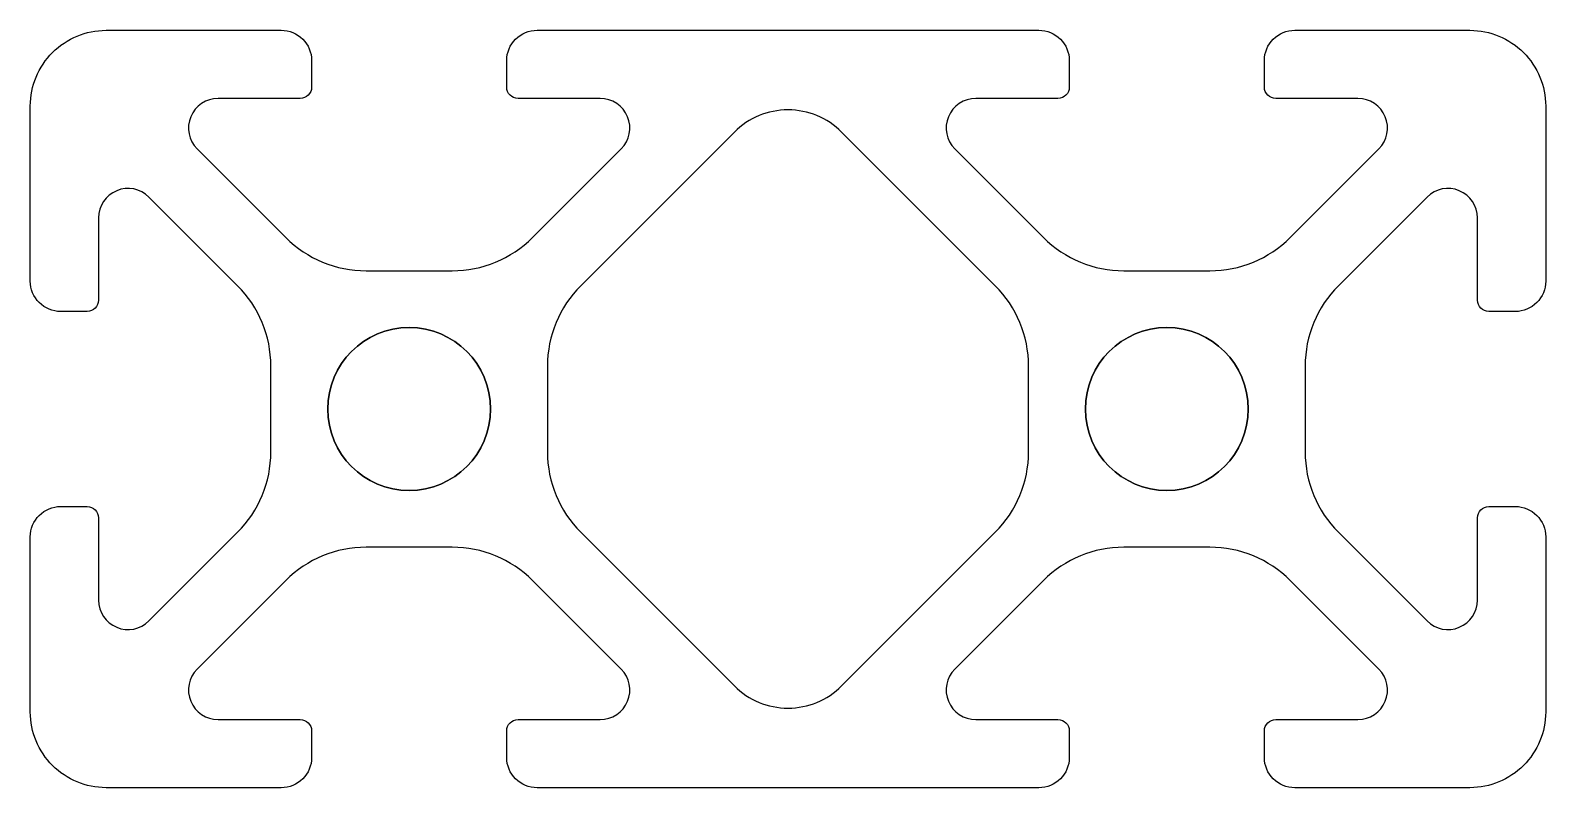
# Model space of a CAD drawing. Header units: millimetres. Extents: x -10 to 30, y -10 to 10.
import ezdxf

# ---------------------------------------------------------------- set-up
doc = ezdxf.new("R2010")
doc.units = ezdxf.units.MM
doc.layers.get('0').update_dxf_attribs({"linetype": 'CONTINUOUS'})

msp = doc.modelspace()

# ---------------------------------------------------------------- linework, layer by layer
for points in [[(24.529, 3.256, 0.198912), (23.65, 1.135), (23.65, -1.135, 0.198912), (24.529, -3.256), (26.868, -5.596, 0.668179), (28.2, -5.044), (28.2, -2.875, -0.414213), (28.5, -2.575), (29.2, -2.575, -0.414214), (30, -3.375), (30, -8, -0.414214), (28, -10), (23.375, -10, -0.414214), (22.575, -9.2), (22.575, -8.5, -0.414213), (22.875, -8.2), (25.044, -8.2, 0.668179), (25.596, -6.868), (23.256, -4.529, 0.198912), (21.135, -3.65), (18.865, -3.65, 0.198912), (16.744, -4.529), (14.404, -6.868, 0.668179), (14.956, -8.2), (17.125, -8.2, -0.414213), (17.425, -8.5), (17.425, -9.2, -0.414214), (16.625, -10), (3.375, -10, -0.414214), (2.575, -9.2), (2.575, -8.5, -0.414213), (2.875, -8.2), (5.044, -8.2, 0.668179), (5.596, -6.868), (3.256, -4.529, 0.198912), (1.135, -3.65), (-1.135, -3.65, 0.198912), (-3.256, -4.529), (-5.596, -6.868, 0.668179), (-5.044, -8.2), (-2.875, -8.2, -0.414213), (-2.575, -8.5), (-2.575, -9.2, -0.414214), (-3.375, -10), (-8, -10, -0.414214), (-10, -8), (-10, -3.375, -0.414214), (-9.2, -2.575), (-8.5, -2.575, -0.414213), (-8.2, -2.875), (-8.2, -5.044, 0.668179), (-6.868, -5.596), (-4.529, -3.256, 0.198912), (-3.65, -1.135), (-3.65, 1.135, 0.198912), (-4.529, 3.256), (-6.868, 5.596, 0.668179), (-8.2, 5.044), (-8.2, 2.875, -0.414213), (-8.5, 2.575), (-9.2, 2.575, -0.414214), (-10, 3.375), (-10, 8, -0.414214), (-8, 10), (-3.375, 10, -0.414214), (-2.575, 9.2), (-2.575, 8.5, -0.414213), (-2.875, 8.2), (-5.044, 8.2, 0.668179), (-5.596, 6.868), (-3.256, 4.529, 0.198912), (-1.135, 3.65), (1.135, 3.65, 0.198912), (3.256, 4.529), (5.596, 6.868, 0.668179), (5.044, 8.2), (2.875, 8.2, -0.414213), (2.575, 8.5), (2.575, 9.2, -0.414214), (3.375, 10), (16.625, 10, -0.414214), (17.425, 9.2), (17.425, 8.5, -0.414213), (17.125, 8.2), (14.956, 8.2, 0.668179), (14.404, 6.868), (16.744, 4.529, 0.198912), (18.865, 3.65), (21.135, 3.65, 0.198912), (23.256, 4.529), (25.596, 6.868, 0.668179), (25.044, 8.2), (22.875, 8.2, -0.414213), (22.575, 8.5), (22.575, 9.2, -0.414214), (23.375, 10), (28, 10, -0.414214), (30, 8), (30, 3.375, -0.414214), (29.2, 2.575), (28.5, 2.575, -0.414213), (28.2, 2.875), (28.2, 5.044, 0.668179), (26.868, 5.596)], [(24.529, 3.256, 0.198912), (23.65, 1.135), (23.65, -1.135, 0.198912), (24.529, -3.256), (26.868, -5.596, 0.668179), (28.2, -5.044), (28.2, -2.875, -0.414213), (28.5, -2.575), (29.2, -2.575, -0.414214), (30, -3.375), (30, -8, -0.414214), (28, -10), (23.375, -10, -0.414214), (22.575, -9.2), (22.575, -8.5, -0.414213), (22.875, -8.2), (25.044, -8.2, 0.668179), (25.596, -6.868), (23.256, -4.529, 0.198912), (21.135, -3.65), (18.865, -3.65, 0.198912), (16.744, -4.529), (14.404, -6.868, 0.668179), (14.956, -8.2), (17.125, -8.2, -0.414213), (17.425, -8.5), (17.425, -9.2, -0.414214), (16.625, -10), (3.375, -10, -0.414214), (2.575, -9.2), (2.575, -8.5, -0.414213), (2.875, -8.2), (5.044, -8.2, 0.668179), (5.596, -6.868), (3.256, -4.529, 0.198912), (1.135, -3.65), (-1.135, -3.65, 0.198912), (-3.256, -4.529), (-5.596, -6.868, 0.668179), (-5.044, -8.2), (-2.875, -8.2, -0.414213), (-2.575, -8.5), (-2.575, -9.2, -0.414214), (-3.375, -10), (-8, -10, -0.414214), (-10, -8), (-10, -3.375, -0.414214), (-9.2, -2.575), (-8.5, -2.575, -0.414213), (-8.2, -2.875), (-8.2, -5.044, 0.668179), (-6.868, -5.596), (-4.529, -3.256, 0.198912), (-3.65, -1.135), (-3.65, 1.135, 0.198912), (-4.529, 3.256), (-6.868, 5.596, 0.668179), (-8.2, 5.044), (-8.2, 2.875, -0.414213), (-8.5, 2.575), (-9.2, 2.575, -0.414214), (-10, 3.375), (-10, 8, -0.414214), (-8, 10), (-3.375, 10, -0.414214), (-2.575, 9.2), (-2.575, 8.5, -0.414213), (-2.875, 8.2), (-5.044, 8.2, 0.668179), (-5.596, 6.868), (-3.256, 4.529, 0.198912), (-1.135, 3.65), (1.135, 3.65, 0.198912), (3.256, 4.529), (5.596, 6.868, 0.668179), (5.044, 8.2), (2.875, 8.2, -0.414213), (2.575, 8.5), (2.575, 9.2, -0.414214), (3.375, 10), (16.625, 10, -0.414214), (17.425, 9.2), (17.425, 8.5, -0.414213), (17.125, 8.2), (14.956, 8.2, 0.668179), (14.404, 6.868), (16.744, 4.529, 0.198912), (18.865, 3.65), (21.135, 3.65, 0.198912), (23.256, 4.529), (25.596, 6.868, 0.668179), (25.044, 8.2), (22.875, 8.2, -0.414213), (22.575, 8.5), (22.575, 9.2, -0.414214), (23.375, 10), (28, 10, -0.414214), (30, 8), (30, 3.375, -0.414214), (29.2, 2.575), (28.5, 2.575, -0.414213), (28.2, 2.875), (28.2, 5.044, 0.668179), (26.868, 5.596)], [(16.35, 1.135, 0.198912), (15.471, 3.256), (11.414, 7.313, 0.414214), (8.586, 7.313), (4.529, 3.256, 0.198912), (3.65, 1.135), (3.65, -1.135, 0.198912), (4.529, -3.256), (8.586, -7.313, 0.414214), (11.414, -7.313), (15.471, -3.256, 0.198912), (16.35, -1.135)], [(16.35, 1.135, 0.198912), (15.471, 3.256), (11.414, 7.313, 0.414214), (8.586, 7.313), (4.529, 3.256, 0.198912), (3.65, 1.135), (3.65, -1.135, 0.198912), (4.529, -3.256), (8.586, -7.313, 0.414214), (11.414, -7.313), (15.471, -3.256, 0.198912), (16.35, -1.135)]]:
    msp.add_lwpolyline(points, format="xyb", close=True)
at = {"extrusion": (0, 0, -1)}
for centre in [(0, 0), (-20, 0)]:
    msp.add_circle(centre, 2.15, dxfattribs=at)
for centre in [(0, 0), (20, 0)]:
    msp.add_circle(centre, 2.15)

doc.saveas('drawing.dxf')
